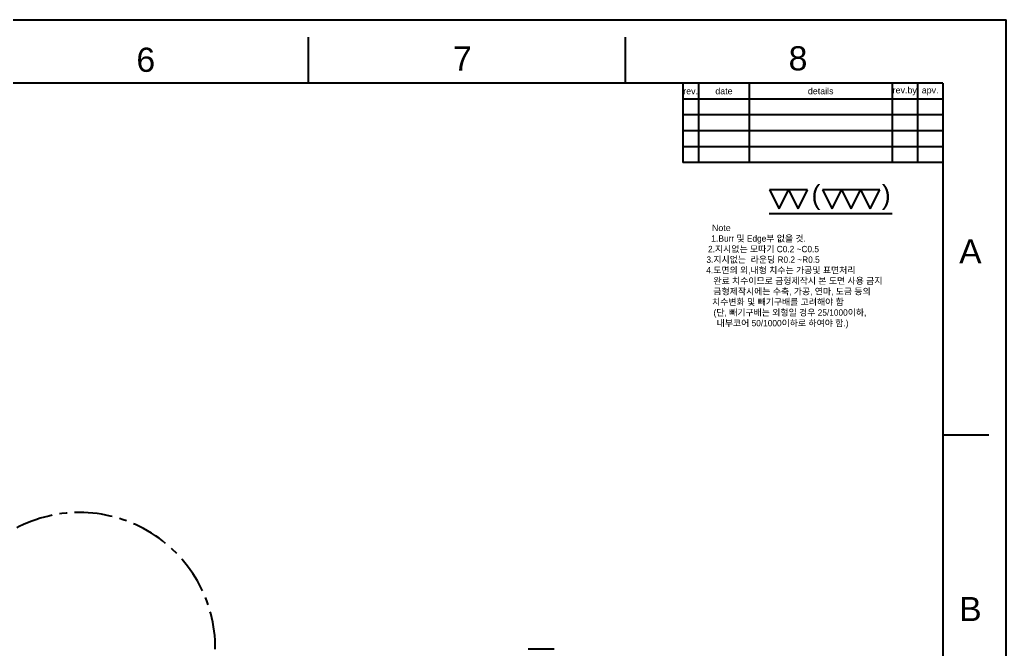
# Model space of a CAD drawing. Header units: millimetres. Extents: x 296 to 1136, y 93 to 687.
# Drawn here: x 825 to 1136, y 488.6 to 687 of the extents above; entities that cross this region are included whole.
import ezdxf

# ---------------------------------------------------------------- set-up
doc = ezdxf.new("R2010")
doc.units = ezdxf.units.MM
doc.header["$LTSCALE"] = 0.75
doc.linetypes.add('CENTERX2', pattern=[101.6, 63.5, -12.7, 12.7, -12.7])
for name, color, linetype in [('CENTER', 1, 'CENTERX2'), ('FORM', 7, 'Continuous'), ('TEXT', 2, 'Continuous')]:
    doc.layers.add(name, color=color, linetype=linetype)
doc.styles.get("Standard").update_dxf_attribs({"font": 'arial.ttf'})

msp = doc.modelspace()

# ---------------------------------------------------------------- linework, layer by layer
at = {"extrusion": (1, -2.22045e-16, -2.96747e-13)}
msp.add_line((993.47, 488.63), (985.27, 488.63), dxfattribs=at)
at = {"layer": 'CENTER', "ltscale": 0.25}
msp.add_arc((843.83, 488.89), 42.83, 359.6513, 180.3487, dxfattribs=at)
at = {"layer": 'FORM', "color": 7, "linetype": 'Continuous'}
for p, q in [((296, 687), (1136, 687)), ((1136, 93), (1136, 687)), ((916, 667), (916, 681.54)), ((1016, 667), (1016, 681.54)), ((1116, 667), (316, 667)), ((1116, 556.2), (1130.54, 556.2))]:
    msp.add_line(p, q, dxfattribs=at)
at = {"layer": 'FORM'}
for p, q in [((1034, 667), (1034, 642)), ((1039, 667), (1039, 642)), ((1055, 667), (1055, 642)), ((1100, 667), (1100, 642)), ((1108, 667), (1108, 642)), ((1116, 662), (1034, 662)), ((1116, 657), (1034, 657)), ((1116, 652), (1034, 652)), ((1116, 647), (1034, 647)), ((1116, 642), (1034, 642))]:
    msp.add_line(p, q, dxfattribs=at)
at = {"layer": 'FORM', "linetype": 'Continuous'}
msp.add_line((1116, 667), (1116, 113), dxfattribs=at)
at = {"layer": 'TEXT', "color": 2}
for p, q in [((1067.39, 633.42), (1061.39, 633.42)), ((1061.39, 633.42), (1064.39, 627.42)), ((1064.39, 627.42), (1067.39, 633.42)), ((1073.39, 633.42), (1067.39, 633.42)), ((1067.39, 633.42), (1070.39, 627.42)), ((1070.39, 627.42), (1073.39, 633.42)), ((1084.09, 633.42), (1078.09, 633.42)), ((1078.09, 633.42), (1081.09, 627.42)), ((1081.09, 627.42), (1084.09, 633.42)), ((1090.09, 633.42), (1084.09, 633.42)), ((1084.09, 633.42), (1087.09, 627.42)), ((1087.09, 627.42), (1090.09, 633.42)), ((1096.09, 633.42), (1090.09, 633.42)), ((1090.09, 633.42), (1093.09, 627.42)), ((1093.09, 627.42), (1096.09, 633.42)), ((1061.28, 625.96), (1100.02, 625.96))]:
    msp.add_line(p, q, dxfattribs=at)

# ---------------------------------------------------------------- texts
at = {"layer": 'FORM', "char_height": 7.62, "attachment_point": 5}
for s, width, insert in [('6', 50, (864.74, 674.34)), ('7', 50, (964.57, 674.79)), ('8', 50, (1070.35, 674.79)), ('A', 10, (1124.69, 614)), ('B', 10, (1124.69, 501.31))]:
    msp.add_mtext_dynamic_manual_height_columns(s, width=width, gutter_width=12.5, heights=[0], dxfattribs=dict(at, insert=insert))
at = {"layer": 'TEXT', "char_height": 2}
for s, width, insert, attachment_point in [('date', 16, (1047, 664.5), 5), ('details', 45, (1077.5, 664.5), 5), ('rev.by', 8, (1104, 664.5), 5), ('rev.', 5, (1036.5, 664.5), 5), ('apv.', 8, (1112, 664.5), 5), ('{\\W9.3512; }Note\\P{\\W8.9805; }1.{\\fGulim|b0|i0|c129|p50;Burr 및 Edge부 없을 것.\\P{\\W8.2709; }2.지시없는 모따기 C0.2 ~C0.5\\P{\\W7.5891; }3.지시없는  라운딩 R0.2 ~R0.5\\P{\\W7.5154; }4.도면의 외,내형 치수는 가공및 표면처리\\P{\\W4.58511; }      완료 치수이므로 금형제작시 본 도면 사용 금지\\P{\\W8.58218; }  금형제작시에는 수축, 가공, 연마, 도금 등의\\P          치수변화 및 빼기구배를 고려해야 함\\P{\\W9.65842; } (단, 빼기구배는 외형일 경우 25/1000이하,\\P            내부코어 50/1000이하로 하여야 함.)}', 70.3296, (1035.97, 622.41), 1)]:
    msp.add_mtext_dynamic_manual_height_columns(s, width=width, gutter_width=12.5, heights=[0], dxfattribs=dict(at, insert=insert, attachment_point=attachment_point))
at = {"layer": 'TEXT', "color": 2, "char_height": 6, "attachment_point": 5}
for s, insert in [('(', (1076, 631)), (')', (1098.17, 631))]:
    msp.add_mtext(s, dxfattribs=dict(at, insert=insert))

doc.saveas('drawing.dxf')
